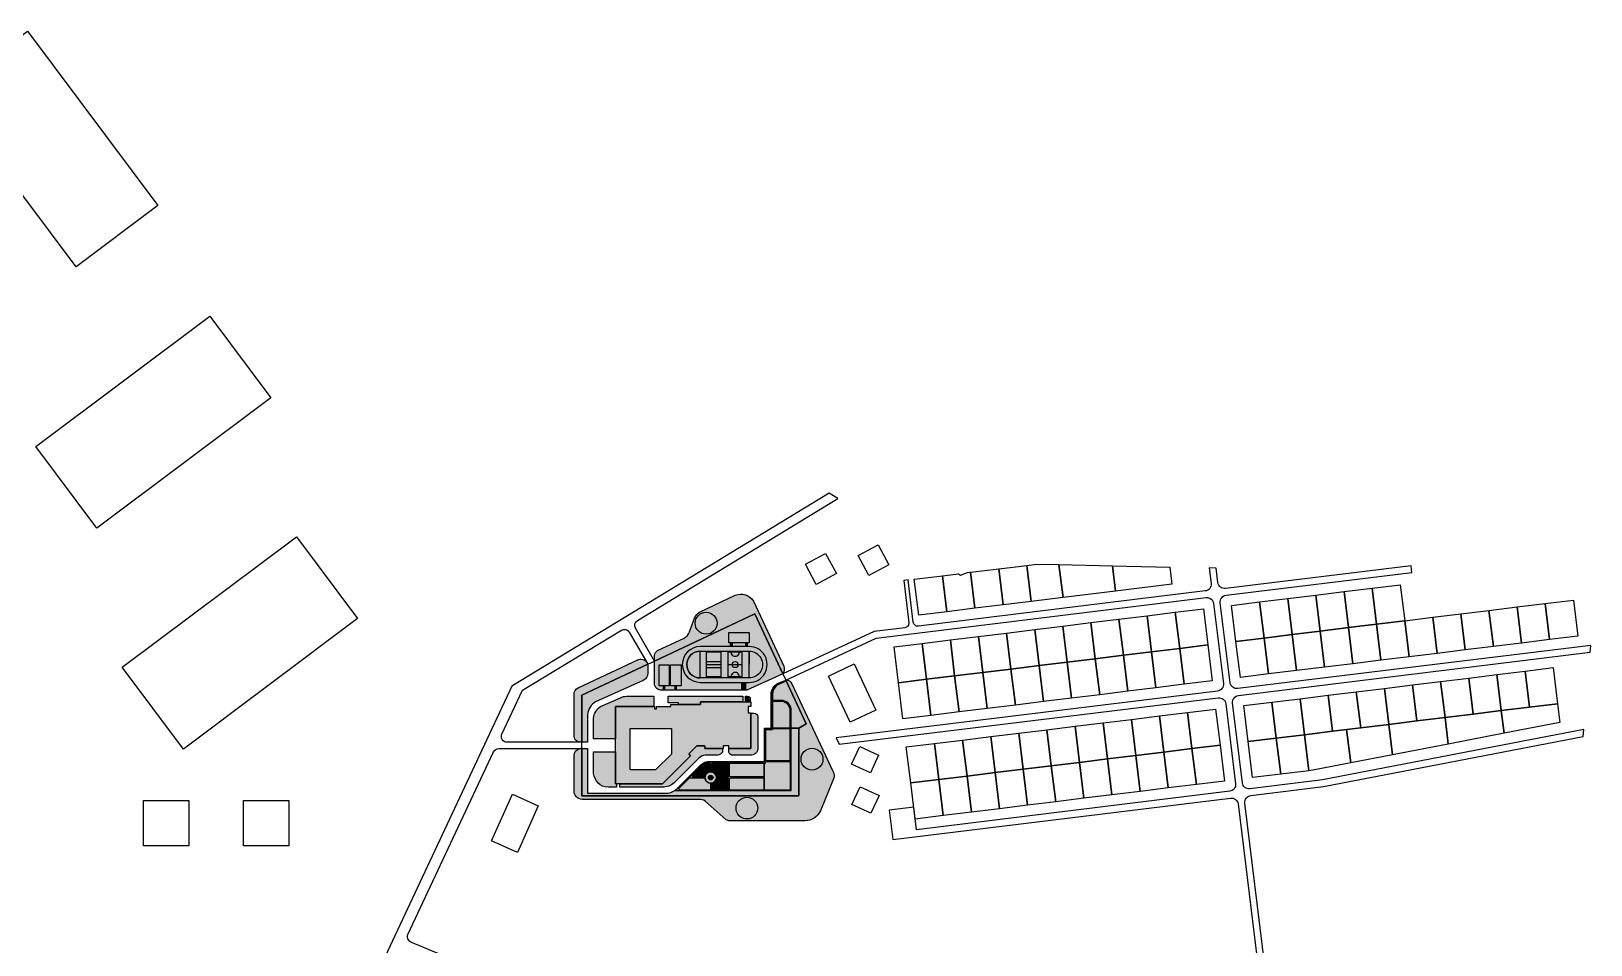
# Model space of a CAD drawing. Header units: millimetres. Extents: x -2529 to 8314, y -4885 to 3935.
# Drawn here: x 1007 to 2384, y 1038 to 1843 of the extents above; entities that cross this region are included whole.
import ezdxf

# ---------------------------------------------------------------- set-up
doc = ezdxf.new("R2010")
doc.units = ezdxf.units.MM
for name, color, linetype, true_color in [('благоустройство_внутридворовые_дороги', 18, 'Continuous', 0x000000), ('промка_здание', 18, 'Continuous', 0x000000), ('Участки_зона_Ж_1_1_18_08_035001_228', 18, 'Continuous', 0x000000), ('школа_контур_здания', 18, 'Continuous', 0x000000), ('школа_озеленение', 18, 'Continuous', 0x000000), ('школа_стадион', 18, 'Continuous', 0x000000), ('школа_стадион_дорожки_штриховка', 251, 'Continuous', 0x6d6b5f), ('школа_стадион_игра_штриховка', 147, 'Continuous', 0x3e738e), ('школа_стадион_озеленение_штриховка', 80, 'Continuous', 0x50ef34), ('школа_стадион_поле_штриховка', 95, 'Continuous', 0x419b31), ('школа_тропинки_площадки', 18, 'Continuous', 0x000000)]:
    doc.layers.add(name, color=color, linetype=linetype, true_color=true_color)
doc.layers.add('торговый_центр_здание', color=250, linetype='Continuous', transparency=0.4)
for name, color, linetype, true_color, transparency in [('школа_дорожки', 18, 'Continuous', 0x000000, 0.5), ('школа_дорожки_штриховки', 53, 'Continuous', 0xe5d73e, 0.5), ('школа_здание_штриховка', 25, 'Continuous', 0xae5b56, 0.5), ('школа_озеленение_штриховка', 93, 'Continuous', 0x4dd15e, 0.5), ('школа_розовая_площадка', 18, 'Continuous', 0x000000, 0.5), ('школа_розовая_площадка_штриховка', 233, 'Continuous', 0xd8749c, 0.5), ('школа_сад', 18, 'Continuous', 0x000000, 0.5), ('школа_сад_штриховка', 107, 'Continuous', 0x2d8650, 0.5), ('школа_штриховка_тропинки_площадки', 31, 'Continuous', 0xf4c085, 0.5)]:
    doc.layers.add(name, color=color, linetype=linetype, true_color=true_color, transparency=transparency)

msp = doc.modelspace()

# ---------------------------------------------------------------- hatches: boundary and pattern name
at = {"layer": 'школа_дорожки_штриховки'}
h = msp.add_hatch(color=256, dxfattribs=at)
h.dxf.hatch_style = 1
edge = h.paths.add_edge_path()
edge.add_line((1660.8, 1228.6), (1660.8, 1259.4))
edge.add_arc((1672.2, 1258), 11.5, 117.9066, 172.7663, ccw=False)
edge.add_line((1666.8, 1268.1), (1673.3, 1271.1))
edge.add_line((1673.3, 1271.1), (1673.6, 1270.4))
edge.add_line((1673.6, 1270.4), (1667.1, 1267.5))
edge.add_arc((1672.1, 1258.1), 10.7, 118.0732, 172.6931)
edge.add_line((1661.5, 1259.4), (1661.5, 1253.2))
edge.add_line((1661.5, 1253.2), (1669.5, 1253.2))
edge.add_arc((1669.5, 1245), 8.15, 4.6903, 90.421, ccw=False)
edge.add_line((1677.7, 1245.7), (1677.7, 1228.6))
edge.add_line((1677.7, 1228.6), (1677, 1228.6))
edge.add_line((1677, 1228.6), (1677, 1245.7))
edge.add_arc((1669.1, 1244.3), 8.01, 10.0589, 87.4427)
edge.add_line((1669.5, 1252.3), (1661.5, 1252.3))
edge.add_line((1661.5, 1252.3), (1661.5, 1228.6))
edge.add_line((1661.5, 1228.6), (1660.8, 1228.6))
h = msp.add_hatch(color=256, dxfattribs=at)
h.dxf.hatch_style = 1
edge = h.paths.add_edge_path()
edge.add_line((1606.9, 1198.9), (1654.8, 1198.9))
edge.add_line((1654.8, 1198.9), (1654.8, 1228.4))
edge.add_line((1654.8, 1228.4), (1661.5, 1228.4))
edge.add_line((1661.5, 1228.4), (1661.5, 1227.7))
edge.add_line((1661.5, 1227.7), (1655.4, 1227.7))
edge.add_line((1655.4, 1227.7), (1655.4, 1200.9))
edge.add_arc((1656.4, 1200.9), 1, 180, 270)
edge.add_line((1656.4, 1199.9), (1676, 1199.9))
edge.add_arc((1676, 1200.9), 1, 270, 360)
edge.add_line((1677, 1200.9), (1677, 1228.4))
edge.add_line((1677, 1228.4), (1677.7, 1228.4))
edge.add_line((1677.7, 1228.4), (1677.7, 1173.5))
edge.add_line((1677.7, 1173.5), (1577, 1173.5))
edge.add_line((1577, 1173.5), (1576, 1173.5))
edge.add_line((1576, 1173.5), (1598.5, 1195.9))
edge.add_arc((1606.6, 1186.6), 12.3, 88.7271, 131.362, ccw=False)
edge = h.paths.add_edge_path(flags=16)
edge.add_line((1654.4, 1175.1), (1654.4, 1198))
edge.add_line((1654.4, 1198), (1655.4, 1198))
edge.add_line((1655.4, 1198), (1655.4, 1198.3))
edge.add_arc((1656.4, 1198.3), 1, 90, 180, ccw=False)
edge.add_line((1656.4, 1199.3), (1676, 1199.3))
edge.add_arc((1676, 1198.3), 1, 0, 90, ccw=False)
edge.add_line((1677, 1198.3), (1677, 1175.1))
edge.add_arc((1676, 1175.1), 1, 270, 360, ccw=False)
edge.add_line((1676, 1174.1), (1655.4, 1174.1))
edge.add_arc((1655.4, 1175.1), 1, 180, 270, ccw=False)
edge = h.paths.add_edge_path(flags=16)
edge.add_line((1624.7, 1184.8), (1653, 1184.8))
edge.add_arc((1653, 1183.8), 1, 0, 90, ccw=False)
edge.add_line((1654, 1183.8), (1654, 1175.1))
edge.add_arc((1653, 1175.1), 1, -90, 0, ccw=False)
edge.add_line((1653, 1174.1), (1624.7, 1174.1))
edge.add_arc((1624.7, 1175.1), 1, 180, 270, ccw=False)
edge.add_line((1623.7, 1175.1), (1623.7, 1183.8))
edge.add_arc((1624.7, 1183.8), 1, 90, 180, ccw=False)
edge = h.paths.add_edge_path(flags=16)
edge.add_line((1624.7, 1198), (1653, 1198))
edge.add_arc((1653, 1197), 1, 0, 90, ccw=False)
edge.add_line((1654, 1197), (1654, 1186.7))
edge.add_arc((1653, 1186.7), 1, -90, 0, ccw=False)
edge.add_line((1653, 1185.7), (1624.7, 1185.7))
edge.add_arc((1624.7, 1186.7), 1, 180, 270, ccw=False)
edge.add_line((1623.7, 1186.7), (1623.7, 1197))
edge.add_arc((1624.7, 1197), 1, 90, 180, ccw=False)
edge = h.paths.add_edge_path(flags=16)
edge.add_line((1607.7, 1175.1), (1607.7, 1180.2))
edge.add_arc((1607, 1185.2), 5.04, 277.0338, 354.9823)
edge.add_line((1612.1, 1184.8), (1622.2, 1184.8))
edge.add_arc((1622.2, 1183.8), 1, 0, 90, ccw=False)
edge.add_line((1623.2, 1183.8), (1623.2, 1175.1))
edge.add_arc((1622.2, 1175.1), 1, -90, 0, ccw=False)
edge.add_line((1622.2, 1174.1), (1608.7, 1174.1))
edge.add_arc((1608.7, 1175.1), 1, 180, 270, ccw=False)
edge = h.paths.add_edge_path(flags=16)
edge.add_line((1607.7, 1190.2), (1607.7, 1197))
edge.add_arc((1608.7, 1197), 1, 90, 180, ccw=False)
edge.add_line((1608.7, 1198), (1622.2, 1198))
edge.add_arc((1622.2, 1197), 1, 0, 90, ccw=False)
edge.add_line((1623.2, 1197), (1623.2, 1186.7))
edge.add_arc((1622.2, 1186.7), 1, -90, 0, ccw=False)
edge.add_line((1622.2, 1185.7), (1612.1, 1185.7))
edge.add_arc((1607, 1185.2), 5.04, 5.4955, 82.9662)
edge = h.paths.add_edge_path(flags=16)
edge.add_line((1590.9, 1187.4), (1597.8, 1194.3))
edge.add_arc((1606.5, 1186.3), 11.7, 96.791, 137.4528, ccw=False)
edge.add_line((1605.1, 1198), (1605.9, 1198))
edge.add_arc((1605.9, 1197), 1, 0, 90, ccw=False)
edge.add_line((1606.9, 1197), (1606.9, 1190.2))
edge.add_arc((1607, 1185.2), 5.04, 92.0131, 174.5045)
edge.add_line((1602, 1185.7), (1591.7, 1185.7))
edge.add_arc((1591.7, 1186.7), 1, 134.9531, 270, ccw=False)
edge = h.paths.add_edge_path(flags=16)
edge.add_arc((1607, 1185.2), 2.05, 0, 360)
edge = h.paths.add_edge_path(flags=16)
edge.add_line((1588.7, 1184.8), (1602, 1184.8))
edge.add_arc((1607, 1185.2), 5.04, 185.0177, 267.9869)
edge.add_line((1606.9, 1180.2), (1606.9, 1175.1))
edge.add_arc((1605.9, 1175.1), 1, -90, 0, ccw=False)
edge.add_line((1605.9, 1174.1), (1580, 1174.1))
edge.add_arc((1580, 1175.1), 1, 134.9531, 270, ccw=False)
edge.add_line((1579.3, 1175.8), (1588, 1184.5))
edge.add_arc((1588.7, 1183.8), 1, 90, 134.9531, ccw=False)
at = {"layer": 'школа_здание_штриховка'}
h = msp.add_hatch(color=256, dxfattribs=at)
h.dxf.hatch_style = 1
h.paths.add_polyline_path([(1522.9, 1179.7), (1522.9, 1247.7), (1557.3, 1247.7), (1557.3, 1245.8), (1559.1, 1245.8), (1559.1, 1247.7), (1571.7, 1247.7), (1571.7, 1249.5), (1598, 1249.5), (1598, 1252), (1642.4, 1252), (1642.4, 1247.7), (1640.1, 1247.7), (1640.1, 1242.3), (1642.4, 1242.3), (1642.4, 1210.9), (1622.9, 1210.9), (1622.9, 1213.1), (1617.9, 1213.1), (1617.9, 1210.9), (1601.8, 1210.9), (1601.8, 1213.1), (1594.7, 1213.1), (1587.7, 1206), (1589.2, 1204.4), (1564.5, 1179.7)])
h.paths.add_polyline_path([(1535.9, 1191.9), (1535.9, 1228.3), (1572.4, 1228.3), (1572.4, 1205.8), (1558.4, 1191.9)], flags=16)
h = msp.add_hatch(color=256, dxfattribs=at)
h.dxf.hatch_style = 1
edge = h.paths.add_edge_path()
edge.add_arc((1607, 1185.2), 2.05, 0, 360)
at = {"layer": 'школа_озеленение_штриховка'}
h = msp.add_hatch(color=256, dxfattribs=at)
h.dxf.hatch_style = 1
edge = h.paths.add_edge_path()
edge.add_line((1498.4, 1216.3), (1493.2, 1216.3))
edge.add_line((1493.2, 1216.3), (1493.2, 1257.8))
edge.add_line((1493.2, 1257.8), (1551.4, 1285.1))
edge.add_line((1551.4, 1285.1), (1551.4, 1277.3))
edge.add_arc((1544.6, 1277), 6.77, -65.9896, 2.4649, ccw=False)
edge.add_line((1547.4, 1270.9), (1505.5, 1251.9))
edge.add_arc((1512.8, 1239.4), 14.5, 120.183, 174.1245)
edge.add_line((1498.4, 1240.9), (1498.4, 1216.3))
h = msp.add_hatch(color=256, dxfattribs=at)
h.dxf.hatch_style = 1
edge = h.paths.add_edge_path()
edge.add_line((1503.7, 1219.2), (1503.7, 1237.6))
edge.add_arc((1516.5, 1236.7), 12.8, 120.9449, 175.8656, ccw=False)
edge.add_line((1509.9, 1247.7), (1527.3, 1255.6))
edge.add_arc((1532.6, 1244.4), 12.4, 88.9645, 115.111, ccw=False)
edge.add_line((1532.8, 1256.8), (1556.7, 1256.8))
edge.add_line((1556.7, 1256.8), (1556.7, 1247.7))
edge.add_line((1556.7, 1247.7), (1522.9, 1247.7))
edge.add_line((1522.9, 1247.7), (1522.9, 1219.2))
edge.add_line((1522.9, 1219.2), (1503.7, 1219.2))
h = msp.add_hatch(color=256, dxfattribs=at)
h.dxf.hatch_style = 1
h.paths.add_polyline_path([(1569.5, 1251.2), (1569.5, 1256.8), (1635.4, 1256.8), (1635.4, 1252), (1598, 1252), (1598, 1249.5), (1578.6, 1249.5), (1578.6, 1251.2)])
h = msp.add_hatch(color=256, dxfattribs=at)
h.dxf.hatch_style = 1
edge = h.paths.add_edge_path()
edge.add_line((1637.7, 1252), (1637.7, 1256.8))
edge.add_line((1637.7, 1256.8), (1639.6, 1256.8))
edge.add_arc((1639.4, 1254.3), 2.5, -2.7873, 86.9228, ccw=False)
edge.add_line((1641.9, 1254.1), (1641.9, 1252))
edge.add_line((1641.9, 1252), (1637.7, 1252))
h = msp.add_hatch(color=256, dxfattribs=at)
h.dxf.hatch_style = 1
edge = h.paths.add_edge_path()
edge.add_line((1642.4, 1242.1), (1645.1, 1242.1))
edge.add_arc((1644.9, 1238.3), 3.84, 6.4576, 87.6654, ccw=False)
edge.add_line((1648.7, 1238.7), (1648.7, 1210.9))
edge.add_arc((1642.3, 1211.2), 6.39, 266.3523, 357.5254, ccw=False)
edge.add_line((1641.9, 1204.8), (1626.7, 1204.8))
edge.add_arc((1626.8, 1208.7), 3.9, 188.9127, 269.4949, ccw=False)
edge.add_line((1622.9, 1208.1), (1622.9, 1210.9))
edge.add_line((1622.9, 1210.9), (1642.4, 1210.9))
edge.add_line((1642.4, 1210.9), (1642.4, 1242.1))
h = msp.add_hatch(color=256, dxfattribs=at)
h.dxf.hatch_style = 1
edge = h.paths.add_edge_path()
edge.add_line((1493.2, 1210.7), (1498.4, 1210.7))
edge.add_line((1498.4, 1210.7), (1498.4, 1171.4))
edge.add_line((1498.4, 1171.4), (1568.1, 1171.4))
edge.add_arc((1568.1, 1183.7), 12.3, 269.8306, 318.0263)
edge.add_line((1577.3, 1175.5), (1598.2, 1196.4))
edge.add_arc((1606.3, 1187.1), 12.3, 90.0961, 131.4159, ccw=False)
edge.add_line((1606.3, 1199.4), (1654.5, 1199.4))
edge.add_line((1654.5, 1199.4), (1654.5, 1228.6))
edge.add_line((1654.5, 1228.6), (1660.3, 1228.6))
edge.add_line((1660.3, 1228.6), (1684.8, 1228.6))
edge.add_line((1684.8, 1228.6), (1684.8, 1169.2))
edge.add_line((1684.8, 1169.2), (1493.2, 1169.2))
edge.add_line((1493.2, 1169.2), (1493.2, 1210.7))
edge = h.paths.add_edge_path(flags=16)
edge.add_line((1606.9, 1198.9), (1654.8, 1198.9))
edge.add_line((1654.8, 1198.9), (1654.8, 1228.4))
edge.add_line((1654.8, 1228.4), (1661.5, 1228.4))
edge.add_line((1661.5, 1228.4), (1661.5, 1227.7))
edge.add_line((1661.5, 1227.7), (1655.4, 1227.7))
edge.add_line((1655.4, 1227.7), (1655.4, 1200.9))
edge.add_arc((1656.4, 1200.9), 1, 180, 270)
edge.add_line((1656.4, 1199.9), (1676, 1199.9))
edge.add_arc((1676, 1200.9), 1, 270, 360)
edge.add_line((1677, 1200.9), (1677, 1228.4))
edge.add_line((1677, 1228.4), (1677.7, 1228.4))
edge.add_line((1677.7, 1228.4), (1677.7, 1173.5))
edge.add_line((1677.7, 1173.5), (1577, 1173.5))
edge.add_line((1577, 1173.5), (1576, 1173.5))
edge.add_line((1576, 1173.5), (1598.5, 1195.9))
edge.add_arc((1606.6, 1186.6), 12.3, 88.7271, 131.362, ccw=False)
edge = h.paths.add_edge_path(flags=0)
edge.add_line((1677, 1228.4), (1677, 1200.9))
edge.add_arc((1676, 1200.9), 1, 270, 360, ccw=False)
edge.add_line((1676, 1199.9), (1656.4, 1199.9))
edge.add_arc((1656.4, 1200.9), 1, 180, 270, ccw=False)
edge.add_line((1655.4, 1200.9), (1655.4, 1227.7))
edge.add_line((1655.4, 1227.7), (1661.5, 1227.7))
edge.add_line((1661.5, 1227.7), (1661.5, 1228.4))
edge.add_line((1661.5, 1228.4), (1677, 1228.4))
h = msp.add_hatch(color=256, dxfattribs=at)
h.dxf.hatch_style = 1
edge = h.paths.add_edge_path()
edge.add_line((1617.3, 1210.9), (1617.3, 1207.7))
edge.add_arc((1612.8, 1209.6), 4.81, 276.197, 337.534, ccw=False)
edge.add_line((1613.3, 1204.8), (1602.1, 1204.8))
edge.add_arc((1602.3, 1196.7), 8.05, 91.9998, 136.9185)
edge.add_line((1596.5, 1202.2), (1574.7, 1180.5))
edge.add_arc((1564.1, 1192.9), 16.3, 271.2622, 310.4468, ccw=False)
edge.add_line((1564.5, 1176.6), (1526.8, 1176.6))
edge.add_line((1526.8, 1176.6), (1526.8, 1179.7))
edge.add_line((1526.8, 1179.7), (1564.5, 1179.7))
edge.add_line((1564.5, 1179.7), (1589.2, 1204.4))
edge.add_line((1589.2, 1204.4), (1587.7, 1206))
edge.add_line((1587.7, 1206), (1594.7, 1213.1))
edge.add_line((1594.7, 1213.1), (1601.8, 1213.1))
edge.add_line((1601.8, 1213.1), (1601.8, 1210.9))
edge.add_line((1601.8, 1210.9), (1617.3, 1210.9))
h = msp.add_hatch(color=256, dxfattribs=at)
h.dxf.hatch_style = 1
edge = h.paths.add_edge_path()
edge.add_line((1522.9, 1207.9), (1522.9, 1179.7))
edge.add_line((1522.9, 1179.7), (1524, 1179.7))
edge.add_line((1524, 1179.7), (1524, 1176.6))
edge.add_line((1524, 1176.6), (1516.4, 1176.6))
edge.add_arc((1517.1, 1190), 13.4, 184.9875, 266.9662, ccw=False)
edge.add_line((1503.7, 1188.9), (1503.7, 1207.9))
edge.add_line((1503.7, 1207.9), (1522.9, 1207.9))
h = msp.add_hatch(color=256, dxfattribs=at)
h.dxf.hatch_style = 1
edge = h.paths.add_edge_path()
edge.add_line((1590.9, 1187.4), (1597.8, 1194.3))
edge.add_arc((1606.5, 1186.3), 11.7, 96.791, 137.4528, ccw=False)
edge.add_line((1605.1, 1198), (1605.9, 1198))
edge.add_arc((1605.9, 1197), 1, 0, 90, ccw=False)
edge.add_line((1606.9, 1197), (1606.9, 1190.2))
edge.add_arc((1607, 1185.2), 5.04, 92.0131, 174.5045)
edge.add_line((1602, 1185.7), (1591.7, 1185.7))
edge.add_arc((1591.7, 1186.7), 1, 134.9531, 270, ccw=False)
h = msp.add_hatch(color=256, dxfattribs=at)
h.dxf.hatch_style = 1
edge = h.paths.add_edge_path()
edge.add_line((1607.7, 1190.2), (1607.7, 1197))
edge.add_arc((1608.7, 1197), 1, 90, 180, ccw=False)
edge.add_line((1608.7, 1198), (1622.2, 1198))
edge.add_arc((1622.2, 1197), 1, 0, 90, ccw=False)
edge.add_line((1623.2, 1197), (1623.2, 1186.7))
edge.add_arc((1622.2, 1186.7), 1, -90, 0, ccw=False)
edge.add_line((1622.2, 1185.7), (1612.1, 1185.7))
edge.add_arc((1607, 1185.2), 5.04, 5.4955, 82.9662)
h = msp.add_hatch(color=256, dxfattribs=at)
h.dxf.hatch_style = 1
edge = h.paths.add_edge_path()
edge.add_line((1624.7, 1198), (1653, 1198))
edge.add_arc((1653, 1197), 1, 0, 90, ccw=False)
edge.add_line((1654, 1197), (1654, 1186.7))
edge.add_arc((1653, 1186.7), 1, -90, 0, ccw=False)
edge.add_line((1653, 1185.7), (1624.7, 1185.7))
edge.add_arc((1624.7, 1186.7), 1, 180, 270, ccw=False)
edge.add_line((1623.7, 1186.7), (1623.7, 1197))
edge.add_arc((1624.7, 1197), 1, 90, 180, ccw=False)
h = msp.add_hatch(color=256, dxfattribs=at)
h.dxf.hatch_style = 1
edge = h.paths.add_edge_path()
edge.add_line((1654.4, 1175.1), (1654.4, 1198))
edge.add_line((1654.4, 1198), (1655.4, 1198))
edge.add_line((1655.4, 1198), (1655.4, 1198.3))
edge.add_arc((1656.4, 1198.3), 1, 90, 180, ccw=False)
edge.add_line((1656.4, 1199.3), (1676, 1199.3))
edge.add_arc((1676, 1198.3), 1, 0, 90, ccw=False)
edge.add_line((1677, 1198.3), (1677, 1175.1))
edge.add_arc((1676, 1175.1), 1, 270, 360, ccw=False)
edge.add_line((1676, 1174.1), (1655.4, 1174.1))
edge.add_arc((1655.4, 1175.1), 1, 180, 270, ccw=False)
h = msp.add_hatch(color=256, dxfattribs=at)
h.dxf.hatch_style = 1
edge = h.paths.add_edge_path()
edge.add_line((1588.7, 1184.8), (1602, 1184.8))
edge.add_arc((1607, 1185.2), 5.04, 185.0177, 267.9869)
edge.add_line((1606.9, 1180.2), (1606.9, 1175.1))
edge.add_arc((1605.9, 1175.1), 1, -90, 0, ccw=False)
edge.add_line((1605.9, 1174.1), (1580, 1174.1))
edge.add_arc((1580, 1175.1), 1, 134.9531, 270, ccw=False)
edge.add_line((1579.3, 1175.8), (1588, 1184.5))
edge.add_arc((1588.7, 1183.8), 1, 90, 134.9531, ccw=False)
h = msp.add_hatch(color=256, dxfattribs=at)
h.dxf.hatch_style = 1
edge = h.paths.add_edge_path()
edge.add_line((1607.7, 1175.1), (1607.7, 1180.2))
edge.add_arc((1607, 1185.2), 5.04, 277.0338, 354.9823)
edge.add_line((1612.1, 1184.8), (1622.2, 1184.8))
edge.add_arc((1622.2, 1183.8), 1, 0, 90, ccw=False)
edge.add_line((1623.2, 1183.8), (1623.2, 1175.1))
edge.add_arc((1622.2, 1175.1), 1, -90, 0, ccw=False)
edge.add_line((1622.2, 1174.1), (1608.7, 1174.1))
edge.add_arc((1608.7, 1175.1), 1, 180, 270, ccw=False)
h = msp.add_hatch(color=256, dxfattribs=at)
h.dxf.hatch_style = 1
edge = h.paths.add_edge_path()
edge.add_line((1624.7, 1184.8), (1653, 1184.8))
edge.add_arc((1653, 1183.8), 1, 0, 90, ccw=False)
edge.add_line((1654, 1183.8), (1654, 1175.1))
edge.add_arc((1653, 1175.1), 1, -90, 0, ccw=False)
edge.add_line((1653, 1174.1), (1624.7, 1174.1))
edge.add_arc((1624.7, 1175.1), 1, 180, 270, ccw=False)
edge.add_line((1623.7, 1175.1), (1623.7, 1183.8))
edge.add_arc((1624.7, 1183.8), 1, 90, 180, ccw=False)
at = {"layer": 'школа_розовая_площадка_штриховка'}
h = msp.add_hatch(color=256, dxfattribs=at)
h.dxf.hatch_style = 1
edge = h.paths.add_edge_path()
edge.add_line((1661.5, 1253.2), (1661.5, 1259.4))
edge.add_arc((1672.1, 1258.1), 10.7, 118.0732, 172.6931, ccw=False)
edge.add_line((1667.1, 1267.5), (1673.6, 1270.4))
edge.add_line((1673.6, 1270.4), (1691.3, 1232.6))
edge.add_line((1691.3, 1232.6), (1684.8, 1228.6))
edge.add_line((1684.8, 1228.6), (1677.7, 1228.6))
edge.add_line((1677.7, 1228.6), (1677.7, 1245.7))
edge.add_arc((1669.5, 1245), 8.15, 4.6903, 90.421)
edge.add_line((1669.5, 1253.2), (1661.5, 1253.2))
h = msp.add_hatch(color=256, dxfattribs=at)
h.dxf.hatch_style = 1
edge = h.paths.add_edge_path()
edge.add_line((1661.5, 1228.6), (1677, 1228.6))
edge.add_line((1677, 1228.6), (1677, 1245.7))
edge.add_arc((1669.1, 1244.3), 8.01, 10.0589, 87.4427)
edge.add_line((1669.5, 1252.3), (1661.5, 1252.3))
edge.add_line((1661.5, 1252.3), (1661.5, 1228.6))
at = {"layer": 'школа_сад_штриховка'}
h = msp.add_hatch(color=256, dxfattribs=at)
h.dxf.hatch_style = 1
edge = h.paths.add_edge_path()
edge.add_line((1677, 1228.4), (1677, 1200.9))
edge.add_arc((1676, 1200.9), 1, 270, 360, ccw=False)
edge.add_line((1676, 1199.9), (1656.4, 1199.9))
edge.add_arc((1656.4, 1200.9), 1, 180, 270, ccw=False)
edge.add_line((1655.4, 1200.9), (1655.4, 1227.7))
edge.add_line((1655.4, 1227.7), (1661.5, 1227.7))
edge.add_line((1661.5, 1227.7), (1661.5, 1228.4))
edge.add_line((1661.5, 1228.4), (1677, 1228.4))
at = {"layer": 'школа_стадион_дорожки_штриховка'}
h = msp.add_hatch(color=256, dxfattribs=at)
h.dxf.hatch_style = 1
h.paths.add_polyline_path([(1622.9, 1313), (1641.1, 1313), (1641.1, 1304), (1622.9, 1304)])
h = msp.add_hatch(color=256, dxfattribs=at)
h.dxf.hatch_style = 1
edge = h.paths.add_edge_path()
edge.add_arc((1640.9, 1284.9), 15.8, 269.7012, 450.2988)
edge.add_line((1640.9, 1300.7), (1597.6, 1300.7))
edge.add_arc((1597.8, 1284.9), 15.8, 90.5947, 269.4053)
edge.add_line((1597.6, 1269.1), (1640.9, 1269.1))
edge = h.paths.add_edge_path(flags=16)
edge.add_line((1640.9, 1273), (1597.6, 1273))
edge.add_arc((1597.7, 1284.8), 11.8, 90.3698, 269.6302, ccw=False)
edge.add_line((1597.6, 1296.6), (1640.9, 1296.6))
edge.add_arc((1640.9, 1284.8), 11.8, -90.3983, 90.3983, ccw=False)
h = msp.add_hatch(color=256, dxfattribs=at)
h.dxf.hatch_style = 1
h.paths.add_polyline_path([(1624.5, 1304), (1625.9, 1304), (1625.9, 1300.7), (1624.5, 1300.7)])
h = msp.add_hatch(color=256, dxfattribs=at)
h.dxf.hatch_style = 1
h.paths.add_polyline_path([(1637.9, 1304), (1639.2, 1304), (1639.2, 1300.7), (1637.9, 1300.7)])
h = msp.add_hatch(color=256, dxfattribs=at)
h.dxf.hatch_style = 1
h.paths.add_polyline_path([(1561.4, 1266.2), (1561.4, 1284.5), (1570.4, 1284.5), (1570.4, 1266.2)])
h = msp.add_hatch(color=256, dxfattribs=at)
h.dxf.hatch_style = 1
h.paths.add_polyline_path([(1571.6, 1284.5), (1581, 1284.5), (1581, 1266.2), (1571.6, 1266.2)])
h = msp.add_hatch(color=256, dxfattribs=at)
h.dxf.hatch_style = 1
h.paths.add_polyline_path([(1565.4, 1266.2), (1566.2, 1266.2), (1566.2, 1262.2), (1565.4, 1262.2)])
h = msp.add_hatch(color=256, dxfattribs=at)
h.dxf.hatch_style = 1
h.paths.add_polyline_path([(1575.7, 1262.2), (1575.7, 1266.2), (1576.5, 1266.2), (1576.5, 1262.2)])
h = msp.add_hatch(color=256, dxfattribs=at)
h.dxf.hatch_style = 1
h.paths.add_polyline_path([(1634.6, 1262.2), (1634.6, 1269.1), (1637.8, 1269.1), (1637.8, 1262.2)])
at = {"layer": 'школа_стадион_игра_штриховка'}
h = msp.add_hatch(color=256, dxfattribs=at)
h.dxf.hatch_style = 1
edge = h.paths.add_edge_path()
edge.add_line((1597.6, 1273), (1597.6, 1296.6))
edge.add_arc((1597.7, 1284.8), 11.8, 90.3698, 269.6302)
h = msp.add_hatch(color=256, dxfattribs=at)
h.dxf.hatch_style = 1
edge = h.paths.add_edge_path()
edge.add_arc((1640.9, 1284.8), 11.8, -90.3983, 90.3983, ccw=False)
edge.add_line((1640.9, 1273), (1640.9, 1296.6))
at = {"layer": 'школа_стадион_озеленение_штриховка'}
h = msp.add_hatch(color=256, dxfattribs=at)
h.dxf.hatch_style = 1
edge = h.paths.add_edge_path()
edge.add_arc((1563.6, 1268.4), 6.23, 182.7863, 273.6297, ccw=False)
edge.add_line((1557.3, 1268.1), (1557.3, 1287.9))
edge.add_line((1557.3, 1287.9), (1646, 1329.5))
edge.add_line((1646, 1329.5), (1670.7, 1276.7))
edge.add_line((1670.7, 1276.7), (1639, 1262.2))
edge.add_line((1639, 1262.2), (1564, 1262.2))
edge = h.paths.add_edge_path(flags=16)
edge.add_arc((1640.9, 1284.9), 15.8, 269.7012, 450.2988)
edge.add_line((1640.9, 1300.7), (1597.6, 1300.7))
edge.add_arc((1597.8, 1284.9), 15.8, 90.5947, 269.4053)
edge.add_line((1597.6, 1269.1), (1640.9, 1269.1))
h.paths.add_polyline_path([(1571.6, 1284.5), (1581, 1284.5), (1581, 1266.2), (1571.6, 1266.2)], flags=16)
h.paths.add_polyline_path([(1561.4, 1266.2), (1561.4, 1284.5), (1570.4, 1284.5), (1570.4, 1266.2)], flags=16)
h.paths.add_polyline_path([(1565.4, 1266.2), (1566.2, 1266.2), (1566.2, 1262.2), (1565.4, 1262.2)], flags=16)
h.paths.add_polyline_path([(1575.7, 1262.2), (1575.7, 1266.2), (1576.5, 1266.2), (1576.5, 1262.2)], flags=17)
h.paths.add_polyline_path([(1634.6, 1262.2), (1634.6, 1269.1), (1637.8, 1269.1), (1637.8, 1262.2)], flags=17)
h.paths.add_polyline_path([(1622.9, 1313), (1641.1, 1313), (1641.1, 1304), (1622.9, 1304)], flags=16)
h.paths.add_polyline_path([(1637.9, 1304), (1639.2, 1304), (1639.2, 1300.7), (1637.9, 1300.7)], flags=16)
h.paths.add_polyline_path([(1624.5, 1304), (1625.9, 1304), (1625.9, 1300.7), (1624.5, 1300.7)], flags=16)
at = {"layer": 'школа_стадион_поле_штриховка'}
h = msp.add_hatch(color=256, dxfattribs=at)
h.dxf.hatch_style = 1
h.paths.add_polyline_path([(1597.6, 1296.6), (1640.9, 1296.6), (1640.8, 1273), (1597.6, 1273)])
at = {"layer": 'школа_штриховка_тропинки_площадки'}
h = msp.add_hatch(color=256, dxfattribs=at)
h.dxf.hatch_style = 1
edge = h.paths.add_edge_path()
edge.add_line((1557.3, 1287.9), (1557.3, 1292.8))
edge.add_arc((1563.1, 1292.2), 5.79, 120.6325, 174.0228, ccw=False)
edge.add_line((1560.2, 1297.2), (1583.6, 1308.2))
edge.add_arc((1577.5, 1318.4), 11.9, 301.1072, 337.1331)
edge.add_line((1588.4, 1313.7), (1593, 1326.6))
edge.add_arc((1604.7, 1320), 13.4, 123.851, 150.2315, ccw=False)
edge.add_line((1597.2, 1331.1), (1628.7, 1345.9))
edge.add_arc((1633.9, 1334.6), 12.4, 29.356, 114.8467, ccw=False)
edge.add_line((1644.7, 1340.7), (1671.5, 1283.5))
edge.add_arc((1664.8, 1280.8), 7.18, -35.1589, 21.8628, ccw=False)
edge.add_line((1670.7, 1276.7), (1646, 1329.5))
edge.add_line((1646, 1329.5), (1557.3, 1287.9))
h = msp.add_hatch(color=256, dxfattribs=at)
h.dxf.hatch_style = 1
edge = h.paths.add_edge_path()
edge.add_line((1493.2, 1216.3), (1491.4, 1216.3))
edge.add_arc((1492, 1221.9), 5.61, 179.1267, 263.7464, ccw=False)
edge.add_line((1486.4, 1222), (1486.4, 1258.4))
edge.add_arc((1492.8, 1258.5), 6.46, 113.5745, 180.7695, ccw=False)
edge.add_line((1490.2, 1264.4), (1543.2, 1289.2))
edge.add_arc((1545.4, 1283.4), 6.2, 15.9271, 111.3732, ccw=False)
edge.add_line((1551.4, 1285.1), (1493.2, 1257.8))
edge.add_line((1493.2, 1257.8), (1493.2, 1216.3))
h = msp.add_hatch(color=256, dxfattribs=at)
h.dxf.hatch_style = 1
edge = h.paths.add_edge_path()
edge.add_arc((1673.5, 1265.4), 5.86, 25.8208, 92.4255, ccw=False)
edge.add_line((1678.7, 1267.9), (1715.1, 1190.2))
edge.add_arc((1708.9, 1186.8), 7.08, -22.6822, 28.5844, ccw=False)
edge.add_line((1715.4, 1184), (1703.8, 1155.9))
edge.add_arc((1690, 1162.2), 15.2, 270.7275, 335.6285, ccw=False)
edge.add_line((1690.2, 1147), (1624, 1147))
edge.add_arc((1624, 1152.8), 5.8, 236.0632, 269.8584, ccw=False)
edge.add_line((1620.8, 1148), (1602.1, 1164.4))
edge.add_arc((1597.1, 1157), 8.91, 55.8832, 93.4393)
edge.add_line((1596.6, 1165.9), (1493.7, 1165.9))
edge.add_arc((1493.9, 1173.5), 7.55, 176.7403, 268.4215, ccw=False)
edge.add_line((1486.4, 1173.9), (1486.4, 1204.6))
edge.add_arc((1492.4, 1204.7), 6.07, 99.1259, 180.3231, ccw=False)
edge.add_line((1491.5, 1210.7), (1493.2, 1210.7))
edge.add_line((1493.2, 1210.7), (1493.2, 1169.2))
edge.add_line((1493.2, 1169.2), (1684.8, 1169.2))
edge.add_line((1684.8, 1169.2), (1684.8, 1228.6))
edge.add_line((1684.8, 1228.6), (1691.3, 1232.6))
edge.add_line((1691.3, 1232.6), (1673.2, 1271.2))

# ---------------------------------------------------------------- linework, layer by layer
at = {"layer": 'благоустройство_внутридворовые_дороги'}
for points in [[(1509.3, 970.8), (1342.5, 1040.1, -0.427451), (1339.9, 1046.8), (1415.4, 1207.8, -0.290822), (1420, 1210.7), (1493.2, 1210.7), (1493.2, 1216.3), (1427.3, 1216.3, -0.549401), (1422.8, 1223.5), (1440.9, 1262.1), (1528.2, 1315.1, -0.420703), (1535.1, 1313.3), (1551.4, 1285.1), (1557.3, 1287.9), (1540.6, 1316.9, -0.407754), (1542.3, 1323.7), (1719.1, 1431.1), (1711.5, 1435.9), (1431.6, 1265.8), (1313, 1013, -0.401099)], [(2096.3, 1016.8), (2078.4, 1162.6, -0.414214), (2083.6, 1169.3), (2147.9, 1177.2), (2377, 1221.4), (2377.5, 1227.6), (2147, 1183.1), (2082.9, 1175.2, -0.414214), (2076.2, 1180.5), (2067.6, 1250.9, -0.414214), (2072.8, 1257.6), (2383.2, 1295.6), (2383.7, 1301.7), (2072.1, 1263.6, -0.414214), (2065.4, 1268.8), (2056.7, 1339.3, -0.414214), (2062, 1346), (2225.8, 1366), (2225, 1372), (2061.2, 1351.9, -0.414214), (2054.6, 1357.1), (2053, 1369.8), (2046.9, 1370), (2048.6, 1356.4, -0.414214), (2043.4, 1349.7), (1790.3, 1318.7, -0.414214), (1785.8, 1322.2), (1781.3, 1359.4), (1777.3, 1359), (1781.8, 1321.7, -0.414214), (1778.4, 1317.3), (1751.4, 1314), (1670.7, 1276.7), (1673.2, 1271.2), (1753.1, 1308.1), (2044.1, 1343.8, -0.414214), (2050.8, 1338.6), (2059.4, 1268.1, -0.414214), (2054.2, 1261.4), (1717.6, 1220.2), (1720.3, 1214.5), (2054.9, 1255.4, -0.414214), (2061.6, 1250.2), (2070.2, 1179.7, -0.414214), (2065, 1173.1), (1788.6, 1139.2), (1786.2, 1159), (1764.6, 1156.4), (1767.7, 1130.6), (2065.7, 1167.1, -0.414214), (2072.4, 1161.9), (2090.1, 1017.7, -0.141057)]]:
    msp.add_lwpolyline(points, format="xyb", dxfattribs=at)
at = {"layer": 'промка_здание'}
for points in [[(1004, 1843.3), (1119.1, 1689.6), (1047, 1635.6), (931.9, 1789.3)], [(1011.4, 1477.1), (1165.1, 1592.1), (1219, 1520.1), (1065.3, 1405)], [(1087.8, 1282.4), (1241.5, 1397.5), (1295.4, 1325.4), (1141.7, 1210.3)], [(1106.4, 1165), (1146.4, 1165), (1146.4, 1125), (1106.4, 1125)], [(1194.8, 1165), (1234.8, 1165), (1234.8, 1125), (1194.8, 1125)]]:
    msp.add_lwpolyline(points, close=True, dxfattribs=at)
at = {"layer": 'торговый_центр_здание'}
for points in [[(1737.1, 1380.9), (1754.7, 1390.3), (1764.2, 1372.7), (1746.5, 1363.2)], [(1690.8, 1373.2), (1708.4, 1382.6), (1717.9, 1365), (1700.2, 1355.5)], [(1711.1, 1274.7), (1733.7, 1285.4), (1752.8, 1244.6), (1730.2, 1234)], [(1738.5, 1212.5), (1755.2, 1205), (1748, 1189.4), (1731.3, 1196.9)], [(1432.1, 1170.5), (1454.9, 1160.2), (1436.4, 1119.2), (1413.6, 1129.5)], [(1738.9, 1177), (1755.6, 1169.5), (1748.4, 1153.9), (1731.7, 1161.4)]]:
    msp.add_lwpolyline(points, close=True, dxfattribs=at)
at = {"layer": 'Участки_зона_Ж_1_1_18_08_035001_228'}
for points in [[(1790.6, 1328.3), (1786.7, 1360.1), (1811.5, 1363.1), (1815.4, 1331.4)], [(1811.5, 1363.1), (1825.6, 1364.9), (1827.5, 1363.7), (1833.6, 1365.9), (1836.3, 1366.2), (1840.2, 1334.4), (1815.4, 1331.4)], [(1836.3, 1366.2), (1861.2, 1369.2), (1865, 1337.5), (1840.2, 1334.4)], [(1861.2, 1369.2), (1886, 1372.3), (1889.9, 1340.5), (1865, 1337.5)], [(1886, 1372.3), (1894.5, 1373.3), (1914.3, 1372.9), (1917.9, 1343.9), (1889.9, 1340.5)], [(1914.3, 1372.9), (1961.6, 1371.8), (1964.3, 1349.6), (1917.9, 1343.9)], [(1964.3, 1349.6), (1961.6, 1371.8), (2012.1, 1370.7), (2013.9, 1355.7)], [(2141, 1346.1), (2165.9, 1349.1), (2169.8, 1317.4), (2144.9, 1314.3)], [(2165.9, 1349.1), (2190.7, 1352.2), (2194.6, 1320.4), (2169.8, 1317.4)], [(2190.7, 1352.2), (2215.5, 1355.2), (2219.4, 1323.4), (2194.6, 1320.4)], [(2066.6, 1337), (2091.4, 1340), (2095.3, 1308.2), (2070.5, 1305.2)], [(2091.4, 1340), (2116.2, 1343), (2120.1, 1311.3), (2095.3, 1308.2)], [(2116.2, 1343), (2141, 1346.1), (2144.9, 1314.3), (2120.1, 1311.3)], [(2293.8, 1332.6), (2318.6, 1335.6), (2322.5, 1303.8), (2297.7, 1300.8)], [(2318.6, 1335.6), (2343.5, 1338.6), (2347.3, 1306.9), (2322.5, 1303.8)], [(2343.5, 1338.6), (2368.3, 1341.7), (2372.2, 1309.9), (2347.3, 1306.9)], [(1917.7, 1318.7), (1942.5, 1321.8), (1946.4, 1290), (1921.6, 1287)], [(1942.5, 1321.8), (1967.3, 1324.8), (1971.2, 1293), (1946.4, 1290)], [(1967.3, 1324.8), (1992.2, 1327.8), (1996.1, 1296.1), (1971.2, 1293)], [(1992.2, 1327.8), (2017, 1330.9), (2020.9, 1299.1), (1996.1, 1296.1)], [(2017, 1330.9), (2041.8, 1333.9), (2045.7, 1302.2), (2020.9, 1299.1)], [(2194.6, 1320.4), (2219.4, 1323.4), (2223.3, 1291.7), (2198.5, 1288.6)], [(2219.4, 1323.4), (2244.2, 1326.5), (2248.1, 1294.7), (2223.3, 1291.7)], [(2244.2, 1326.5), (2269, 1329.5), (2272.9, 1297.8), (2248.1, 1294.7)], [(2269, 1329.5), (2293.8, 1332.6), (2297.7, 1300.8), (2272.9, 1297.8)], [(1818.5, 1306.6), (1843.3, 1309.6), (1847.2, 1277.8), (1822.3, 1274.8)], [(1843.3, 1309.6), (1868.1, 1312.6), (1872, 1280.9), (1847.2, 1277.8)], [(1868.1, 1312.6), (1892.9, 1315.7), (1896.8, 1283.9), (1872, 1280.9)], [(1892.9, 1315.7), (1917.7, 1318.7), (1921.6, 1287), (1896.8, 1283.9)], [(2070.5, 1305.2), (2095.3, 1308.2), (2099.2, 1276.5), (2074.4, 1273.4)], [(2095.3, 1308.2), (2120.1, 1311.3), (2124, 1279.5), (2099.2, 1276.5)], [(2120.1, 1311.3), (2144.9, 1314.3), (2148.8, 1282.6), (2124, 1279.5)], [(2144.9, 1314.3), (2169.8, 1317.4), (2173.6, 1285.6), (2148.8, 1282.6)], [(2169.8, 1317.4), (2194.6, 1320.4), (2198.5, 1288.6), (2173.6, 1285.6)], [(1772.7, 1268.7), (1768.8, 1300.5), (1793.6, 1303.5), (1797.5, 1271.8)], [(1797.5, 1271.8), (1793.6, 1303.5), (1818.5, 1306.6), (1822.3, 1274.8)], [(1971.2, 1293), (1996.1, 1296.1), (1999.9, 1264.3), (1975.1, 1261.3)], [(1996.1, 1296.1), (2020.9, 1299.1), (2024.8, 1267.4), (1999.9, 1264.3)], [(2020.9, 1299.1), (2045.7, 1302.2), (2049.6, 1270.4), (2024.8, 1267.4)], [(1847.2, 1277.8), (1872, 1280.9), (1875.9, 1249.1), (1851.1, 1246.1)], [(1872, 1280.9), (1896.8, 1283.9), (1900.7, 1252.2), (1875.9, 1249.1)], [(1896.8, 1283.9), (1921.6, 1287), (1925.5, 1255.2), (1900.7, 1252.2)], [(1921.6, 1287), (1946.4, 1290), (1950.3, 1258.2), (1925.5, 1255.2)], [(1946.4, 1290), (1971.2, 1293), (1975.1, 1261.3), (1950.3, 1258.2)], [(2325.6, 1279), (2350.4, 1282.1), (2354.3, 1250.3), (2329.5, 1247.3)], [(1776.6, 1237), (1772.7, 1268.7), (1797.5, 1271.8), (1801.4, 1240)], [(1797.5, 1271.8), (1822.3, 1274.8), (1826.2, 1243), (1801.4, 1240)], [(1822.3, 1274.8), (1847.2, 1277.8), (1851.1, 1246.1), (1826.2, 1243)], [(2201.5, 1263.8), (2226.3, 1266.9), (2230.2, 1235.1), (2205.4, 1232.1)], [(2226.3, 1266.9), (2251.1, 1269.9), (2255, 1238.1), (2230.2, 1235.1)], [(2251.1, 1269.9), (2275.9, 1272.9), (2279.8, 1241.2), (2255, 1238.1)], [(2275.9, 1272.9), (2300.8, 1276), (2304.6, 1244.2), (2279.8, 1241.2)], [(2300.8, 1276), (2325.6, 1279), (2329.5, 1247.3), (2304.6, 1244.2)], [(2102.2, 1251.7), (2127.1, 1254.7), (2130.9, 1222.9), (2106.1, 1219.9)], [(2127.1, 1254.7), (2151.9, 1257.7), (2155.8, 1226), (2130.9, 1222.9)], [(2151.9, 1257.7), (2176.7, 1260.8), (2180.6, 1229), (2155.8, 1226)], [(2176.7, 1260.8), (2201.5, 1263.8), (2205.4, 1232.1), (2180.6, 1229)], [(1978.2, 1236.5), (2003, 1239.5), (2006.9, 1207.7), (1982.1, 1204.7)], [(2003, 1239.5), (2027.8, 1242.5), (2031.7, 1210.8), (2006.9, 1207.7)], [(2027.8, 1242.5), (2052.6, 1245.6), (2056.5, 1213.8), (2031.7, 1210.8)], [(2077.4, 1248.6), (2102.2, 1251.7), (2106.1, 1219.9), (2081.3, 1216.9)], [(2279.8, 1241.2), (2304.6, 1244.2), (2307.1, 1224.2), (2257.9, 1214.7), (2255, 1238.1)], [(2304.6, 1244.2), (2354.3, 1250.3), (2356.3, 1233.7), (2307.1, 1224.2)], [(1878.9, 1224.3), (1903.7, 1227.3), (1907.6, 1195.6), (1882.8, 1192.5)], [(1903.7, 1227.3), (1928.5, 1230.4), (1932.4, 1198.6), (1907.6, 1195.6)], [(1928.5, 1230.4), (1953.4, 1233.4), (1957.2, 1201.7), (1932.4, 1198.6)], [(1953.4, 1233.4), (1978.2, 1236.5), (1982.1, 1204.7), (1957.2, 1201.7)], [(2130.9, 1222.9), (2155.8, 1226), (2168.2, 1227.5), (2171.8, 1198.1), (2138.3, 1191.6), (2134.8, 1191.2)], [(2180.6, 1229), (2205.4, 1232.1), (2208.7, 1205.2), (2171.8, 1198.1), (2168.2, 1227.5)], [(2230.2, 1235.1), (2255, 1238.1), (2257.9, 1214.7), (2208.7, 1205.2), (2205.4, 1232.1)], [(1783.5, 1180.4), (1779.6, 1212.2), (1804.5, 1215.2), (1808.4, 1183.4)], [(1804.5, 1215.2), (1829.3, 1218.2), (1833.2, 1186.5), (1808.4, 1183.4)], [(1829.3, 1218.2), (1854.1, 1221.3), (1858, 1189.5), (1833.2, 1186.5)], [(1854.1, 1221.3), (1878.9, 1224.3), (1882.8, 1192.5), (1858, 1189.5)], [(2060.4, 1182.1), (2035.6, 1179), (2031.7, 1210.8), (2056.5, 1213.8)], [(2081.3, 1216.9), (2106.1, 1219.9), (2110, 1188.1), (2085.2, 1185.1)], [(2106.1, 1219.9), (2130.9, 1222.9), (2134.8, 1191.2), (2110, 1188.1)], [(1907.6, 1195.6), (1932.4, 1198.6), (1936.3, 1166.9), (1911.5, 1163.8)], [(1932.4, 1198.6), (1957.2, 1201.7), (1961.1, 1169.9), (1936.3, 1166.9)], [(1957.2, 1201.7), (1982.1, 1204.7), (1985.9, 1172.9), (1961.1, 1169.9)], [(1985.9, 1172.9), (1982.1, 1204.7), (2006.9, 1207.7), (2010.8, 1176)], [(2035.6, 1179), (2010.8, 1176), (2006.9, 1207.7), (2031.7, 1210.8)], [(1808.4, 1183.4), (1833.2, 1186.5), (1837.1, 1154.7), (1812.2, 1151.7)], [(1833.2, 1186.5), (1858, 1189.5), (1861.9, 1157.7), (1837.1, 1154.7)], [(1858, 1189.5), (1882.8, 1192.5), (1886.7, 1160.8), (1861.9, 1157.7)], [(1882.8, 1192.5), (1907.6, 1195.6), (1911.5, 1163.8), (1886.7, 1160.8)], [(1783.5, 1180.4), (1808.4, 1183.4), (1812.2, 1151.7), (1787.4, 1148.6)]]:
    msp.add_lwpolyline(points, close=True, dxfattribs=at)
at = {"layer": 'школа_дорожки'}
for points in [[(1660.8, 1228.6), (1660.8, 1259.4, -0.24405), (1666.8, 1268.1), (1673.3, 1271.1), (1673.6, 1270.4), (1667.1, 1267.5, 0.242941), (1661.5, 1259.4), (1661.5, 1253.2), (1669.5, 1253.2, -0.392554), (1677.7, 1245.7), (1677.7, 1228.6), (1677, 1228.6), (1677, 1245.7, 0.351096), (1669.5, 1252.3), (1661.5, 1252.3), (1661.5, 1228.6)], [(1606.9, 1198.9), (1654.8, 1198.9), (1654.8, 1228.4), (1661.5, 1228.4), (1661.5, 1227.7), (1655.4, 1227.7), (1655.4, 1200.9, 0.414214), (1656.4, 1199.9), (1676, 1199.9, 0.414214), (1677, 1200.9), (1677, 1228.4), (1677.7, 1228.4), (1677.7, 1173.5), (1577, 1173.5), (1576, 1173.5), (1598.5, 1195.9, -0.188206)]]:
    msp.add_lwpolyline(points, format="xyb", close=True, dxfattribs=at)
msp.add_circle((1607, 1185.2), 5.04, dxfattribs=at)
at = {"layer": 'школа_контур_здания'}
msp.add_lwpolyline([(1660.3, 1228.6), (1660.3, 1258.3, -0.278157), (1666.1, 1268), (1673.2, 1271.2), (1691.3, 1232.6), (1684.8, 1228.6)], format="xyb", close=True, dxfattribs=at)
for points in [[(1522.9, 1179.7), (1522.9, 1247.7), (1557.3, 1247.7), (1557.3, 1245.8), (1559.1, 1245.8), (1559.1, 1247.7), (1571.7, 1247.7), (1571.7, 1249.5), (1598, 1249.5), (1598, 1252), (1642.4, 1252), (1642.4, 1247.7), (1640.1, 1247.7), (1640.1, 1242.3), (1642.4, 1242.3), (1642.4, 1210.9), (1622.9, 1210.9), (1622.9, 1213.1), (1617.9, 1213.1), (1617.9, 1210.9), (1601.8, 1210.9), (1601.8, 1213.1), (1594.7, 1213.1), (1587.7, 1206), (1589.2, 1204.4), (1564.5, 1179.7)], [(1535.9, 1191.9), (1535.9, 1228.3), (1572.4, 1228.3), (1572.4, 1205.8), (1558.4, 1191.9)]]:
    msp.add_lwpolyline(points, close=True, dxfattribs=at)
for centre, radius in [((1603, 1321.3), 9.73), ((1696.4, 1201.4), 9.62), ((1607, 1185.2), 2.05), ((1639, 1158.3), 9.59)]:
    msp.add_circle(centre, radius, dxfattribs=at)
at = {"layer": 'школа_озеленение'}
for points in [[(1498.4, 1216.3), (1493.2, 1216.3), (1493.2, 1257.8), (1551.4, 1285.1), (1551.4, 1277.3, -0.307901), (1547.4, 1270.9), (1505.5, 1251.9, 0.239809), (1498.4, 1240.9)], [(1503.7, 1219.2), (1503.7, 1237.6, -0.244332), (1509.9, 1247.7), (1527.3, 1255.6, -0.114583), (1532.8, 1256.8), (1556.7, 1256.8), (1556.7, 1247.7), (1522.9, 1247.7), (1522.9, 1219.2)], [(1637.7, 1252), (1637.7, 1256.8), (1639.6, 1256.8, -0.412732), (1641.9, 1254.1), (1641.9, 1252)], [(1642.4, 1242.1), (1645.1, 1242.1, -0.36995), (1648.7, 1238.7), (1648.7, 1210.9, -0.420223), (1641.9, 1204.8), (1626.7, 1204.8, -0.366849), (1622.9, 1208.1), (1622.9, 1210.9), (1642.4, 1210.9)], [(1493.2, 1210.7), (1498.4, 1210.7), (1498.4, 1171.4), (1568.1, 1171.4, 0.213449), (1577.3, 1175.5), (1598.2, 1196.4, -0.182271), (1606.3, 1199.4), (1654.5, 1199.4), (1654.5, 1228.6), (1660.3, 1228.6), (1684.8, 1228.6), (1684.8, 1169.2), (1493.2, 1169.2)], [(1617.3, 1210.9), (1617.3, 1207.7, -0.274212), (1613.3, 1204.8), (1602.1, 1204.8, 0.198544), (1596.5, 1202.2), (1574.7, 1180.5, -0.17266), (1564.5, 1176.6), (1526.8, 1176.6), (1526.8, 1179.7), (1564.5, 1179.7), (1589.2, 1204.4), (1587.7, 1206), (1594.7, 1213.1), (1601.8, 1213.1), (1601.8, 1210.9)], [(1522.9, 1207.9), (1522.9, 1179.7), (1524, 1179.7), (1524, 1176.6), (1516.4, 1176.6, -0.373779), (1503.7, 1188.9), (1503.7, 1207.9)], [(1590.9, 1187.4), (1597.8, 1194.3, -0.179306), (1605.1, 1198), (1605.9, 1198, -0.414214), (1606.9, 1197), (1606.9, 1190.2, 0.37633), (1602, 1185.7), (1591.7, 1185.7, -0.668474)], [(1607.7, 1190.2), (1607.7, 1197, -0.414214), (1608.7, 1198), (1622.2, 1198, -0.414214), (1623.2, 1197), (1623.2, 1186.7, -0.414214), (1622.2, 1185.7), (1612.1, 1185.7, 0.351521)], [(1624.7, 1198), (1653, 1198, -0.414214), (1654, 1197), (1654, 1186.7, -0.414214), (1653, 1185.7), (1624.7, 1185.7, -0.414214), (1623.7, 1186.7), (1623.7, 1197, -0.414214)], [(1654.4, 1175.1), (1654.4, 1198), (1655.4, 1198), (1655.4, 1198.3, -0.414214), (1656.4, 1199.3), (1676, 1199.3, -0.414214), (1677, 1198.3), (1677, 1175.1, -0.414214), (1676, 1174.1), (1655.4, 1174.1, -0.414214)], [(1588.7, 1184.8), (1602, 1184.8, 0.378713), (1606.9, 1180.2), (1606.9, 1175.1, -0.414214), (1605.9, 1174.1), (1580, 1174.1, -0.668474), (1579.3, 1175.8), (1588, 1184.5, -0.1987)], [(1607.7, 1175.1), (1607.7, 1180.2, 0.353866), (1612.1, 1184.8), (1622.2, 1184.8, -0.414214), (1623.2, 1183.8), (1623.2, 1175.1, -0.414214), (1622.2, 1174.1), (1608.7, 1174.1, -0.414214)], [(1624.7, 1184.8), (1653, 1184.8, -0.414214), (1654, 1183.8), (1654, 1175.1, -0.414214), (1653, 1174.1), (1624.7, 1174.1, -0.414214), (1623.7, 1175.1), (1623.7, 1183.8, -0.414214)]]:
    msp.add_lwpolyline(points, format="xyb", close=True, dxfattribs=at)
msp.add_lwpolyline([(1569.5, 1251.2), (1569.5, 1256.8), (1635.4, 1256.8), (1635.4, 1252), (1598, 1252), (1598, 1249.5), (1578.6, 1249.5), (1578.6, 1251.2)], close=True, dxfattribs=at)
at = {"layer": 'школа_розовая_площадка'}
for points in [[(1661.5, 1253.2), (1661.5, 1259.4, -0.242941), (1667.1, 1267.5), (1673.6, 1270.4), (1691.3, 1232.6), (1684.8, 1228.6), (1677.7, 1228.6), (1677.7, 1245.7, 0.392554), (1669.5, 1253.2)], [(1661.5, 1228.6), (1677, 1228.6), (1677, 1245.7, 0.351096), (1669.5, 1252.3), (1661.5, 1252.3)]]:
    msp.add_lwpolyline(points, format="xyb", close=True, dxfattribs=at)
at = {"layer": 'школа_сад'}
msp.add_lwpolyline([(1677, 1228.4), (1677, 1200.9, -0.414214), (1676, 1199.9), (1656.4, 1199.9, -0.414214), (1655.4, 1200.9), (1655.4, 1227.7), (1661.5, 1227.7), (1661.5, 1228.4)], format="xyb", close=True, dxfattribs=at)
at = {"layer": 'школа_стадион'}
for points in [[(1564, 1262.2, -0.418532), (1557.3, 1268.1), (1557.3, 1287.9), (1646, 1329.5), (1670.7, 1276.7), (1639, 1262.2)], [(1640.9, 1269.1, 1.005228), (1640.9, 1300.7), (1597.6, 1300.7, 0.989673), (1597.6, 1269.1)]]:
    msp.add_lwpolyline(points, format="xyb", close=True, dxfattribs=at)
for points in [[(1622.9, 1313), (1641.1, 1313), (1641.1, 1304), (1622.9, 1304)], [(1597.6, 1296.6), (1640.9, 1296.6), (1640.8, 1273), (1597.6, 1273)], [(1603.4, 1274), (1603.4, 1295.9), (1616, 1295.9), (1616, 1274)], [(1622.4, 1295.9), (1634.6, 1295.9), (1634.6, 1274), (1622.4, 1274)], [(1624.5, 1304), (1625.9, 1304), (1625.9, 1300.7), (1624.5, 1300.7)], [(1637.9, 1304), (1639.2, 1304), (1639.2, 1300.7), (1637.9, 1300.7)], [(1561.4, 1266.2), (1561.4, 1284.5), (1570.4, 1284.5), (1570.4, 1266.2)], [(1571.6, 1284.5), (1581, 1284.5), (1581, 1266.2), (1571.6, 1266.2)], [(1565.4, 1266.2), (1566.2, 1266.2), (1566.2, 1262.2), (1565.4, 1262.2)], [(1575.7, 1262.2), (1575.7, 1266.2), (1576.5, 1266.2), (1576.5, 1262.2)], [(1634.6, 1262.2), (1634.6, 1269.1), (1637.8, 1269.1), (1637.8, 1262.2)]]:
    msp.add_lwpolyline(points, close=True, dxfattribs=at)
for points in [[(1640.9, 1273), (1597.6, 1273, -0.993567), (1597.6, 1296.6), (1640.9, 1296.6, -1.006976), (1640.9, 1273)], [(1597.6, 1273), (1597.6, 1296.6, 0.993567), (1597.6, 1273)], [(1640.9, 1296.6, -1.006976), (1640.9, 1273), (1640.9, 1296.6)]]:
    msp.add_lwpolyline(points, format="xyb", dxfattribs=at)
for points in [[(1640.9, 1273), (1640.9, 1296.6)], [(1603.4, 1287.5), (1616, 1287.5)], [(1603.4, 1284.8), (1616, 1284.8)], [(1603.4, 1282.3), (1616, 1282.3)], [(1622.4, 1284.8), (1634.6, 1284.8)]]:
    msp.add_lwpolyline(points, dxfattribs=at)
msp.add_circle((1628.6, 1284.8), 2.67, dxfattribs=at)
for centre, radius, start, end in [((1628.6, 1295.7), 3.59, 178.0072, 1.9928), ((1628.7, 1274.3), 3.57, 354.7774, 185.2226)]:
    msp.add_arc(centre, radius, start, end, dxfattribs=at)
at = {"layer": 'школа_тропинки_площадки'}
for points in [[(1557.3, 1287.9), (1557.3, 1292.8, -0.237267), (1560.2, 1297.2), (1583.6, 1308.2, 0.1585), (1588.4, 1313.7), (1593, 1326.6, -0.115618), (1597.2, 1331.1), (1628.7, 1345.9, -0.391346), (1644.7, 1340.7), (1671.5, 1283.5, -0.254069), (1670.7, 1276.7), (1646, 1329.5)], [(1493.2, 1216.3), (1491.4, 1216.3, -0.38697), (1486.4, 1222), (1486.4, 1258.4, -0.301894), (1490.2, 1264.4), (1543.2, 1289.2, -0.442336), (1551.4, 1285.1), (1493.2, 1257.8)], [(1673.2, 1271.2, -0.299086), (1678.7, 1267.9), (1715.1, 1190.2, -0.2275), (1715.4, 1184), (1703.8, 1155.9, -0.291005), (1690.2, 1147), (1624, 1147, -0.148537), (1620.8, 1148), (1602.1, 1164.4, 0.165352), (1596.6, 1165.9), (1493.7, 1165.9, -0.422834), (1486.4, 1173.9), (1486.4, 1204.6, -0.369897), (1491.5, 1210.7), (1493.2, 1210.7), (1493.2, 1169.2), (1684.8, 1169.2), (1684.8, 1228.6), (1691.3, 1232.6)]]:
    msp.add_lwpolyline(points, format="xyb", close=True, dxfattribs=at)

doc.saveas('drawing.dxf')
